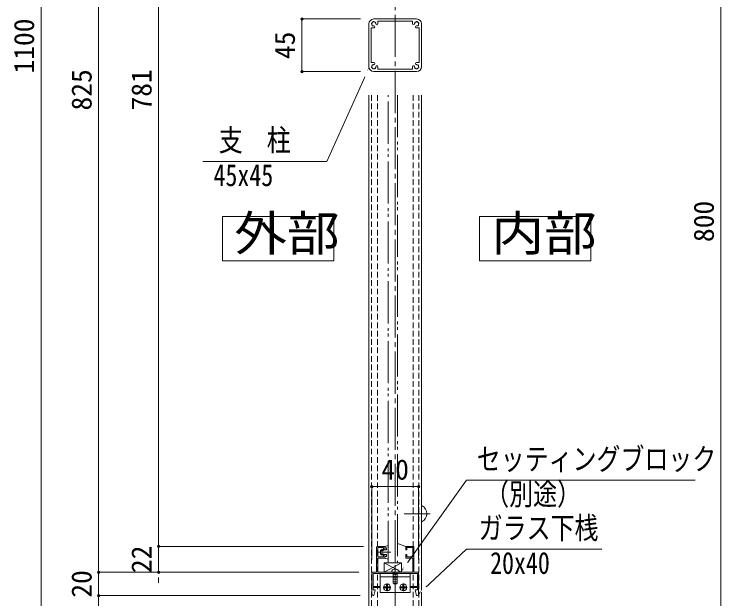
# Model space of a CAD drawing. Units: millimetres at full size. Extents: x -3135 to 4022, y -814 to 1448.
# Drawn here: x -2001 to -1397, y -291 to 209 of the extents above; entities that cross this region are included whole.
import ezdxf
from ezdxf.enums import TextEntityAlignment as Align

# ---------------------------------------------------------------- set-up
doc = ezdxf.new("R2010")
doc.units = ezdxf.units.MM
doc.header["$LTSCALE"] = 4
doc.header["$PDMODE"] = 32
doc.header["$PDSIZE"] = 2
for name, pattern in [('CHAIN2', [12, 9, -1, 1, -1]), ('DASHED1', [1.8, 1.2, -0.6]), ('DOUBLE_CHAIN2', [12.8, 9, -1, 0.6, -0.6, 0.6, -1])]:
    doc.linetypes.add(name, pattern=pattern)
for name, color, linetype, lineweight in [('0-0_0', 7, 'Continuous', 18), ('0-1_1手摺寸法', 3, 'Continuous', 18), ('0-2_2A', 1, 'DOUBLE_CHAIN2', 18), ('0-4_2躯体線', 4, 'Continuous', 9), ('0-5_3中心線', 2, 'CHAIN2', 18), ('0-6_41ｱﾙﾐ', 6, 'Continuous', 18), ('0-7_42ｱﾙﾐ部品', 6, 'Continuous', 18), ('0-8_51破線ｱﾙﾐ', 3, 'DASHED1', 18), ('0-9_6ﾊｯﾁﾝｸﾞ', 4, 'Continuous', 9), ('0-B_CYAN', 4, 'Continuous', 9), ('0-E_P4-12', 7, 'Continuous', 18), ('1-0_アンカー', 4, 'Continuous', 9)]:
    doc.layers.add(name, color=color, linetype=linetype, lineweight=lineweight)
doc.styles.add('ＭＳ ゴシック', font='')
doc.styles.get('ＭＳ ゴシック').set_extended_font_data('MS Gothic')

msp = doc.modelspace()

# ---------------------------------------------------------------- linework, layer by layer
at = {"layer": '0-0_0'}
for p, q in [((-1697.964, 140.122), (-1697.964, -351.689)), ((-1652.964, 140.122), (-1652.964, -351.689))]:
    msp.add_line(p, q, dxfattribs=at)
for points in [[(-1697.964, 163.009), (-1733.922, 83.399), (-1839.956, 83.399)], [(-1669.418, -266.188), (-1614.42, -189.234), (-1418.801, -189.234)], [(-1654.86, -286.094), (-1614.42, -248.188), (-1498.8, -248.188)]]:
    msp.add_lwpolyline(points, dxfattribs=at)
at = {"layer": '0-1_1手摺寸法'}
for p, q in [((-1978.398, -367.892), (-1978.398, 732.108)), ((-1978.398, 727.508), (-1978.398, -363.292)), ((-1929.175, -267.892), (-1929.175, 557.108)), ((-1929.175, 552.508), (-1929.175, -263.292)), ((-1877.9, -245.892), (-1877.9, 535.108)), ((-1877.9, 530.508), (-1877.9, -241.292)), ((-1396.884, 432.108), (-1396.884, -367.892)), ((-1396.884, -363.292), (-1396.884, 427.508)), ((-1705.264, 205.164), (-1755.298, 205.164)), ((-1755.298, 160.164), (-1755.298, 205.164)), ((-1755.298, 200.564), (-1755.298, 164.764)), ((-1705.264, 160.164), (-1755.298, 160.164)), ((-1695.464, -256.892), (-1695.464, -194.722)), ((-1695.464, -194.722), (-1655.464, -194.722)), ((-1660.064, -194.722), (-1690.864, -194.722)), ((-1655.464, -256.892), (-1655.464, -194.722)), ((-1877.9, -241.292), (-1877.9, -236.692)), ((-1702.464, -245.892), (-1877.9, -245.892)), ((-1702.464, -245.892), (-1877.9, -245.892)), ((-1877.9, -245.892), (-1877.9, -267.892)), ((-1877.9, -267.892), (-1877.9, -245.892)), ((-1681.464, -245.092), (-1684.464, -245.892)), ((-1684.464, -245.892), (-1684.464, -247.192)), ((-1682.964, -247.192), (-1684.464, -247.192)), ((-1682.964, -247.192), (-1682.964, -248.892)), ((-1681.464, -245.092), (-1681.464, -256.692)), ((-1679.1, -250.892), (-1689.963, -250.892)), ((-1688.164, -249.392), (-1686.696, -248.316)), ((-1688.164, -249.392), (-1688.164, -252.392)), ((-1688.164, -252.392), (-1686.696, -253.468)), ((-1686.477, -248.503), (-1687.164, -249.892)), ((-1687.164, -249.892), (-1685.664, -249.642)), ((-1687.164, -251.892), (-1685.664, -252.142)), ((-1687.164, -251.892), (-1686.477, -253.282)), ((-1685.664, -248.892), (-1685.664, -249.642)), ((-1682.964, -248.892), (-1685.664, -248.892)), ((-1685.664, -252.142), (-1685.664, -252.892)), ((-1682.964, -252.892), (-1685.664, -252.892)), ((-1682.964, -252.892), (-1682.964, -254.592)), ((-1929.175, -263.292), (-1929.175, -258.692)), ((-1669.964, -259.892), (-1684.964, -267.892)), ((-1684.964, -259.892), (-1669.964, -267.892)), ((-1684.464, -254.592), (-1684.464, -255.892)), ((-1682.964, -254.592), (-1684.464, -254.592)), ((-1681.464, -256.692), (-1684.464, -255.892)), ((-1706.464, -267.892), (-1929.175, -267.892)), ((-1929.175, -287.892), (-1929.175, -267.892)), ((-1706.464, -267.892), (-1929.175, -267.892)), ((-1929.175, -267.892), (-1929.175, -287.892)), ((-1706.464, -267.892), (-1877.9, -267.892)), ((-1877.9, -272.492), (-1877.9, -277.092)), ((-1929.175, -287.892), (-1929.175, -367.892)), ((-1705.464, -287.892), (-1929.175, -287.892)), ((-1705.464, -287.892), (-1929.175, -287.892))]:
    msp.add_line(p, q, dxfattribs=at)
msp.add_lwpolyline([(-1669.964, -259.892), (-1684.964, -259.892), (-1684.964, -267.892), (-1669.964, -267.892)], close=True, dxfattribs=at)
for centre, start, end in [((-1686.614, -248.442), 336.371, 122.905), ((-1686.614, -253.342), 237.095, 23.629)]:
    msp.add_arc(centre, 0.15, start, end, dxfattribs=at)
for p in [(-1755.298, 205.164), (-1755.298, 160.164), (-1695.464, -194.722), (-1655.464, -194.722), (-1877.9, -245.892), (-1929.175, -267.892), (-1877.9, -267.892), (-1929.175, -287.892)]:
    msp.add_point(p, dxfattribs=at)
at = {"layer": '0-2_2A'}
for p, q in [((-1681.464, -259.892), (-1681.464, 140.122)), ((-1673.464, 140.122), (-1673.464, -259.892)), ((-1673.464, -259.892), (-1681.464, -259.892))]:
    msp.add_line(p, q, dxfattribs=at)
at = {"layer": '0-4_2躯体線'}
for p, q in [((-1652.964, -224.642), (-1652.964, -211.142)), ((-1652.464, -211.142), (-1652.964, -211.142)), ((-1667.905, -217.892), (-1645.648, -217.892)), ((-1652.464, -224.642), (-1652.964, -224.642))]:
    msp.add_line(p, q, dxfattribs=at)
msp.add_arc((-1656.16, -217.892), 7.695, 298.699, 61.301, dxfattribs=at)
at = {"layer": '0-5_3中心線'}
msp.add_line((-1675.464, 784.737), (-1675.464, -527.622), dxfattribs=at)
at = {"layer": '0-6_41ｱﾙﾐ'}
for p, q in [((-1691.464, -267.892), (-1691.464, -246.392)), ((-1684.464, -245.892), (-1690.964, -245.892)), ((-1690.464, -254.892), (-1690.464, -246.892)), ((-1684.464, -248.892), (-1684.464, -245.892)), ((-1666.464, -248.892), (-1666.464, -245.892)), ((-1666.464, -245.892), (-1659.964, -245.892)), ((-1665.464, -248.892), (-1665.464, -246.892)), ((-1665.464, -246.892), (-1660.464, -246.892)), ((-1660.464, -254.892), (-1660.464, -246.892)), ((-1659.464, -267.892), (-1659.464, -246.392)), ((-1684.464, -248.892), (-1685.464, -248.892)), ((-1684.464, -252.892), (-1685.464, -252.892)), ((-1684.464, -252.892), (-1684.464, -255.892)), ((-1666.464, -248.892), (-1665.464, -248.892)), ((-1666.464, -252.892), (-1666.464, -255.892)), ((-1666.464, -252.892), (-1665.464, -252.892)), ((-1690.464, -267.892), (-1690.464, -255.892)), ((-1684.464, -255.892), (-1690.464, -255.892)), ((-1666.464, -255.892), (-1660.464, -255.892)), ((-1660.464, -267.892), (-1660.464, -255.892)), ((-1695.464, -269.392), (-1695.464, -268.392)), ((-1695.464, -269.392), (-1695.464, -286.392)), ((-1691.464, -267.892), (-1694.964, -267.892)), ((-1656.464, -268.892), (-1694.464, -268.892)), ((-1660.464, -267.892), (-1690.464, -267.892)), ((-1659.464, -267.892), (-1655.964, -267.892)), ((-1656.464, -268.892), (-1656.464, -273.092)), ((-1656.464, -268.892), (-1656.464, -280.092)), ((-1655.464, -269.392), (-1655.464, -268.392)), ((-1655.464, -269.392), (-1655.464, -286.392)), ((-1694.464, -273.092), (-1694.464, -280.092)), ((-1655.464, -273.092), (-1655.464, -286.392)), ((-1694.464, -280.092), (-1688.464, -280.092)), ((-1694.464, -281.092), (-1688.464, -281.092)), ((-1694.464, -281.092), (-1688.464, -281.092)), ((-1694.464, -281.092), (-1694.464, -282.892)), ((-1694.464, -281.092), (-1694.464, -282.892)), ((-1694.464, -282.892), (-1692.964, -282.892)), ((-1692.664, -283.192), (-1693.664, -287.692)), ((-1688.464, -280.092), (-1688.464, -281.092)), ((-1688.464, -280.092), (-1688.464, -281.092)), ((-1662.464, -280.092), (-1662.464, -281.092)), ((-1662.464, -280.092), (-1662.464, -281.092)), ((-1656.464, -280.092), (-1662.464, -280.092)), ((-1656.464, -280.092), (-1662.464, -280.092)), ((-1656.464, -281.092), (-1662.464, -281.092)), ((-1656.464, -281.092), (-1662.464, -281.092)), ((-1658.264, -283.192), (-1657.264, -287.692))]:
    msp.add_line(p, q, dxfattribs=at)
for points in [[(-1685.464, -248.892), (-1685.464, -246.892), (-1690.464, -246.892)], [(-1685.464, -252.892), (-1685.464, -254.892), (-1690.464, -254.892)], [(-1665.464, -252.892), (-1665.464, -254.892), (-1660.464, -254.892)], [(-1694.464, -268.892), (-1694.464, -280.092), (-1688.464, -280.092)], [(-1656.464, -281.092), (-1656.464, -282.892), (-1657.964, -282.892)], [(-1656.464, -281.092), (-1656.464, -282.892), (-1657.898, -282.892)]]:
    msp.add_lwpolyline(points, dxfattribs=at)
for centre, radius, start, end in [((-1690.964, -246.392), 0.5, 90, 180), ((-1659.964, -246.392), 0.5, 0, 90), ((-1694.964, -268.392), 0.5, 90, 180), ((-1655.964, -268.392), 0.5, 0, 90), ((-1692.964, -283.192), 0.3, 0, 90), ((-1657.964, -283.192), 0.3, 90, 180), ((-1693.964, -286.392), 1.5, 180, 275.997), ((-1693.864, -287.692), 0.2, 286.472, 0), ((-1657.064, -287.692), 0.2, 180, 253.528), ((-1656.964, -286.392), 1.5, 264.003, 0)]:
    msp.add_arc(centre, radius, start, end, dxfattribs=at)
at = {"layer": '0-7_42ｱﾙﾐ部品'}
for p, q in [((-1697.964, 200.964), (-1697.964, 164.364)), ((-1693.764, 205.164), (-1657.164, 205.164)), ((-1690.264, 203.164), (-1660.664, 203.164)), ((-1690.264, 203.164), (-1690.264, 200.964)), ((-1660.664, 203.164), (-1660.664, 200.964)), ((-1652.964, 200.964), (-1652.964, 164.364)), ((-1693.764, 197.464), (-1695.964, 197.464)), ((-1695.964, 197.464), (-1695.964, 167.864)), ((-1657.164, 197.464), (-1654.964, 197.464)), ((-1654.964, 197.464), (-1654.964, 167.864)), ((-1693.764, 167.864), (-1695.964, 167.864)), ((-1690.264, 162.164), (-1690.264, 164.364)), ((-1657.164, 167.864), (-1654.964, 167.864)), ((-1693.764, 160.164), (-1657.164, 160.164)), ((-1688.21, -268.892), (-1688.21, -285.392)), ((-1662.71, -271.892), (-1688.21, -271.892)), ((-1662.71, -268.892), (-1662.71, -285.392)), ((-1662.71, -285.392), (-1688.21, -285.392))]:
    msp.add_line(p, q, dxfattribs=at)
msp.add_lwpolyline([(-1690.264, 162.164), (-1660.664, 162.164), (-1660.664, 164.364)], dxfattribs=at)
for centre, radius, start, end in [((-1693.764, 200.964), 4.2, 90, 180), ((-1695.213, 201.352), 0.5, 165, 232.976), ((-1695.213, 201.352), 0.5, 97.024, 165), ((-1693.764, 200.964), 1.75, 180.359, 195), ((-1693.764, 200.964), 1.75, 195, 209.641), ((-1694.825, 199.904), 0.5, 157.024, 225), ((-1693.764, 200.964), 1.75, 135, 149.641), ((-1694.825, 199.904), 0.5, 225, 292.976), ((-1693.764, 200.964), 1.75, 120.359, 135), ((-1694.152, 202.413), 0.5, 105, 172.976), ((-1694.152, 202.413), 0.5, 37.024, 105), ((-1693.764, 200.964), 1.75, 75, 89.641), ((-1693.764, 200.964), 1.75, 60.359, 75), ((-1692.704, 202.025), 0.5, 45, 112.976), ((-1692.704, 202.025), 0.5, 337.024, 45), ((-1693.764, 200.964), 1.75, 15, 29.641), ((-1693.764, 200.964), 1.75, 0.359, 15), ((-1691.139, 200.964), 0.875, 180, 0), ((-1659.789, 200.964), 0.875, 180, 0), ((-1657.164, 200.964), 1.75, 165, 179.641), ((-1657.164, 200.964), 1.75, 150.359, 165), ((-1658.225, 202.025), 0.5, 135, 202.976), ((-1658.225, 202.025), 0.5, 67.024, 135), ((-1657.164, 200.964), 1.75, 105, 119.641), ((-1657.164, 200.964), 1.75, 90.359, 105), ((-1656.776, 202.413), 0.5, 75, 142.976), ((-1657.164, 200.964), 4.2, 0, 90), ((-1656.776, 202.413), 0.5, 7.024, 75), ((-1656.104, 199.904), 0.5, 247.024, 315), ((-1657.164, 200.964), 1.75, 45, 59.641), ((-1657.164, 200.964), 1.75, 30.359, 45), ((-1656.104, 199.904), 0.5, 315, 22.976), ((-1655.715, 201.352), 0.5, 15, 82.976), ((-1657.164, 200.964), 1.75, 330.359, 345), ((-1657.164, 200.964), 1.75, 345, 359.641), ((-1655.715, 201.352), 0.5, 307.024, 15), ((-1693.764, 200.964), 1.75, 240.359, 255), ((-1693.764, 200.964), 1.75, 255, 270), ((-1693.764, 198.339), 0.875, 270, 90), ((-1657.164, 198.339), 0.875, 90, 270), ((-1657.164, 200.964), 1.75, 270, 285), ((-1657.164, 200.964), 1.75, 285, 299.641), ((-1693.764, 164.364), 4.2, 180, 270), ((-1695.213, 163.976), 0.5, 127.024, 195), ((-1695.213, 163.976), 0.5, 195, 262.976), ((-1693.764, 164.364), 1.75, 165, 179.641), ((-1693.764, 164.364), 1.75, 150.359, 165), ((-1694.825, 165.425), 0.5, 135, 202.976), ((-1693.764, 164.364), 1.75, 210.359, 225), ((-1694.825, 165.425), 0.5, 67.024, 135), ((-1693.764, 164.364), 1.75, 105, 119.641), ((-1693.764, 164.364), 1.75, 90, 105), ((-1693.764, 166.989), 0.875, 270, 90), ((-1692.704, 163.304), 0.5, 315, 22.976), ((-1693.764, 164.364), 1.75, 330.359, 345), ((-1693.764, 164.364), 1.75, 345, 359.641), ((-1691.139, 164.364), 0.875, 0, 180), ((-1659.789, 164.364), 0.875, 0, 180), ((-1657.164, 164.364), 1.75, 180.359, 195), ((-1657.164, 164.364), 1.75, 195, 209.641), ((-1658.225, 163.304), 0.5, 157.024, 225), ((-1657.164, 166.989), 0.875, 90, 270), ((-1657.164, 164.364), 1.75, 75, 90), ((-1657.164, 164.364), 4.2, 270, 0), ((-1657.164, 164.364), 1.75, 60.359, 75), ((-1656.104, 165.425), 0.5, 45, 112.976), ((-1657.164, 164.364), 1.75, 315, 329.641), ((-1656.104, 165.425), 0.5, 337.024, 45), ((-1655.715, 163.976), 0.5, 277.024, 345), ((-1657.164, 164.364), 1.75, 15, 29.641), ((-1657.164, 164.364), 1.75, 0.359, 15), ((-1655.715, 163.976), 0.5, 345, 52.976), ((-1693.764, 164.364), 1.75, 225, 239.641), ((-1694.152, 162.915), 0.5, 187.024, 255), ((-1694.152, 162.915), 0.5, 255, 322.976), ((-1693.764, 164.364), 1.75, 270.359, 285), ((-1693.764, 164.364), 1.75, 285, 299.641), ((-1692.704, 163.304), 0.5, 247.024, 315), ((-1658.225, 163.304), 0.5, 225, 292.976), ((-1657.164, 164.364), 1.75, 240.359, 255), ((-1657.164, 164.364), 1.75, 255, 269.641), ((-1656.776, 162.915), 0.5, 217.024, 285), ((-1656.776, 162.915), 0.5, 285, 352.976), ((-1657.164, 164.364), 1.75, 300.359, 315)]:
    msp.add_arc(centre, radius, start, end, dxfattribs=at)
at = {"layer": '0-8_51破線ｱﾙﾐ'}
msp.add_line((-1675.464, -261.9), (-1675.464, -281.054), dxfattribs=at)
at = {"layer": '0-9_6ﾊｯﾁﾝｸﾞ'}
for p, q in [((-1674.464, -265.392), (-1676.464, -265.392)), ((-1678.464, -267.392), (-1678.464, -267.692)), ((-1672.664, -267.892), (-1678.264, -267.892)), ((-1673.464, -268.955), (-1677.464, -268.486)), ((-1673.464, -268.955), (-1677.464, -268.486)), ((-1673.464, -270.272), (-1677.464, -269.803)), ((-1673.464, -270.272), (-1677.464, -269.803)), ((-1673.464, -271.682), (-1677.464, -271.213)), ((-1673.464, -271.682), (-1677.464, -271.213)), ((-1677.214, -267.892), (-1677.214, -276.892)), ((-1673.714, -267.892), (-1673.714, -276.892)), ((-1672.464, -267.392), (-1672.464, -267.692)), ((-1682.46, -284.192), (-1682.46, -277.592)), ((-1673.464, -273.092), (-1677.464, -272.622)), ((-1673.464, -273.092), (-1677.464, -272.622)), ((-1673.464, -274.501), (-1677.464, -274.032)), ((-1673.464, -274.501), (-1677.464, -274.032)), ((-1673.464, -275.911), (-1677.464, -275.442)), ((-1673.464, -275.911), (-1677.464, -275.442)), ((-1673.464, -277.32), (-1677.464, -276.851)), ((-1673.464, -277.32), (-1677.464, -276.851)), ((-1677.214, -276.892), (-1676.8, -277.892)), ((-1674.128, -277.892), (-1676.8, -277.892)), ((-1673.714, -276.892), (-1674.128, -277.892)), ((-1668.46, -284.192), (-1668.46, -277.592)), ((-1685.76, -280.892), (-1679.16, -280.892)), ((-1683.335, -280.518), (-1684.864, -280.518)), ((-1684.864, -281.268), (-1684.864, -280.518)), ((-1683.335, -281.268), (-1684.864, -281.268)), ((-1682.835, -278.488), (-1682.835, -280.018)), ((-1682.085, -278.488), (-1682.835, -278.488)), ((-1682.835, -283.296), (-1682.835, -281.768)), ((-1682.085, -283.296), (-1682.835, -283.296)), ((-1682.085, -278.488), (-1682.085, -280.018)), ((-1682.085, -283.296), (-1682.085, -281.768)), ((-1681.585, -280.518), (-1680.056, -280.518)), ((-1681.585, -281.268), (-1680.056, -281.268)), ((-1680.056, -281.268), (-1680.056, -280.518)), ((-1665.16, -280.892), (-1671.76, -280.892)), ((-1669.335, -280.518), (-1670.864, -280.518)), ((-1670.864, -281.268), (-1670.864, -280.518)), ((-1669.335, -281.268), (-1670.864, -281.268)), ((-1668.835, -278.488), (-1668.835, -280.018)), ((-1668.835, -278.488), (-1668.085, -278.488)), ((-1668.835, -283.296), (-1668.835, -281.768)), ((-1668.835, -283.296), (-1668.085, -283.296)), ((-1668.085, -278.488), (-1668.085, -280.018)), ((-1668.085, -283.296), (-1668.085, -281.768)), ((-1667.585, -280.518), (-1666.056, -280.518)), ((-1667.585, -281.268), (-1666.056, -281.268)), ((-1666.056, -281.268), (-1666.056, -280.518))]:
    msp.add_line(p, q, dxfattribs=at)
for centre in [(-1682.46, -280.892), (-1668.46, -280.892)]:
    msp.add_circle(centre, 3, dxfattribs=at)
for centre, radius, start, end in [((-1676.464, -267.392), 2, 90, 180), ((-1674.464, -267.392), 2, 0, 90), ((-1678.264, -267.692), 0.2, 180, 270), ((-1672.664, -267.692), 0.2, 270, 0), ((-1683.335, -280.018), 0.5, 270, 0), ((-1683.335, -281.768), 0.5, 0, 90), ((-1681.585, -280.018), 0.5, 180, 270), ((-1681.585, -281.768), 0.5, 90, 180), ((-1669.335, -280.018), 0.5, 270, 0), ((-1669.335, -281.768), 0.5, 0, 90), ((-1667.585, -280.018), 0.5, 180, 270), ((-1667.585, -281.768), 0.5, 90, 180)]:
    msp.add_arc(centre, radius, start, end, dxfattribs=at)
at = {"layer": '0-B_CYAN'}
msp.add_line((-1666.464, -245.892), (-1673.464, -243.486), dxfattribs=at)
at = {"layer": '0-E_P4-12'}
msp.add_line((-1603.313, 36.339), (-1603.313, -1.671), dxfattribs=at)
msp.add_lwpolyline([(-1823.232, -1.671), (-1727.906, -1.671), (-1727.906, 36.339), (-1823.232, 36.339)], close=True, dxfattribs=at)
msp.add_lwpolyline([(-1603.313, -1.671), (-1507.987, -1.671), (-1507.987, 36.34), (-1603.313, 36.34)], dxfattribs=at)
at = {"layer": '1-0_アンカー', "linetype": 'DASHED1'}
for p, q in [((-1695.714, 140.122), (-1695.714, -367.892)), ((-1690.714, 140.122), (-1690.714, -367.892)), ((-1660.214, 140.122), (-1660.214, -367.892)), ((-1655.214, 140.122), (-1655.214, -367.892))]:
    msp.add_line(p, q, dxfattribs=at)

# ---------------------------------------------------------------- texts
at = {"layer": '0-0_0', "style": 'ＭＳ ゴシック', "width": 0.8}
for s, p in [('支\u3000柱', (-1826.363, 86.542)), ('45x45', (-1830.887, 56.61)), ('セッティングブロック', (-1605.685, -186.091)), ('（別途）', (-1598.45, -216.023)), ('ガラス下桟', (-1604.035, -245.046)), ('20x40', (-1594.269, -274.978))]:
    msp.add_text(s, height=18.77, dxfattribs=at).set_placement(p, align=Align.BOTTOM_LEFT)
at = {"layer": '0-1_1手摺寸法', "style": 'ＭＳ ゴシック'}
for s, p in [('1100', (-1979.217, 158.555)), ('45', (-1756.117, 170.888)), ('825', (-1929.994, 126.943)), ('781', (-1878.719, 126.943)), ('800', (-1397.703, 14.443)), ('22', (-1878.719, -268.669)), ('20', (-1929.994, -289.669))]:
    msp.add_text(s, height=17.27, rotation=90, dxfattribs=at).set_placement(p, align=Align.BOTTOM_LEFT)
msp.add_text('40', height=17.27, dxfattribs=at).set_placement((-1687.24, -193.904), align=Align.BOTTOM_LEFT)
at = {"layer": '0-E_P4-12', "style": 'ＭＳ ゴシック', "width": 1.1}
for s, p in [('外部', (-1813.172, -2.134)), ('内部', (-1593.253, -2.134))]:
    msp.add_text(s, height=30.03, dxfattribs=at).set_placement(p, align=Align.BOTTOM_LEFT)

# ---------------------------------------------------------------- next in the draw order: wipeouts: each hides what was drawn before it
for points in [[(-1699.941, 155.257), (-1702.473, 156.401), (-1697.964, 163.009), (-1697.964, 163.009)], [(-1665.967, -258.97), (-1663.707, -260.586), (-1669.418, -266.188), (-1669.418, -266.188)], [(-1650.062, -279.692), (-1648.162, -281.72), (-1654.86, -286.094), (-1654.86, -286.094)]]:
    msp.add_wipeout(points)

doc.saveas('drawing.dxf')
